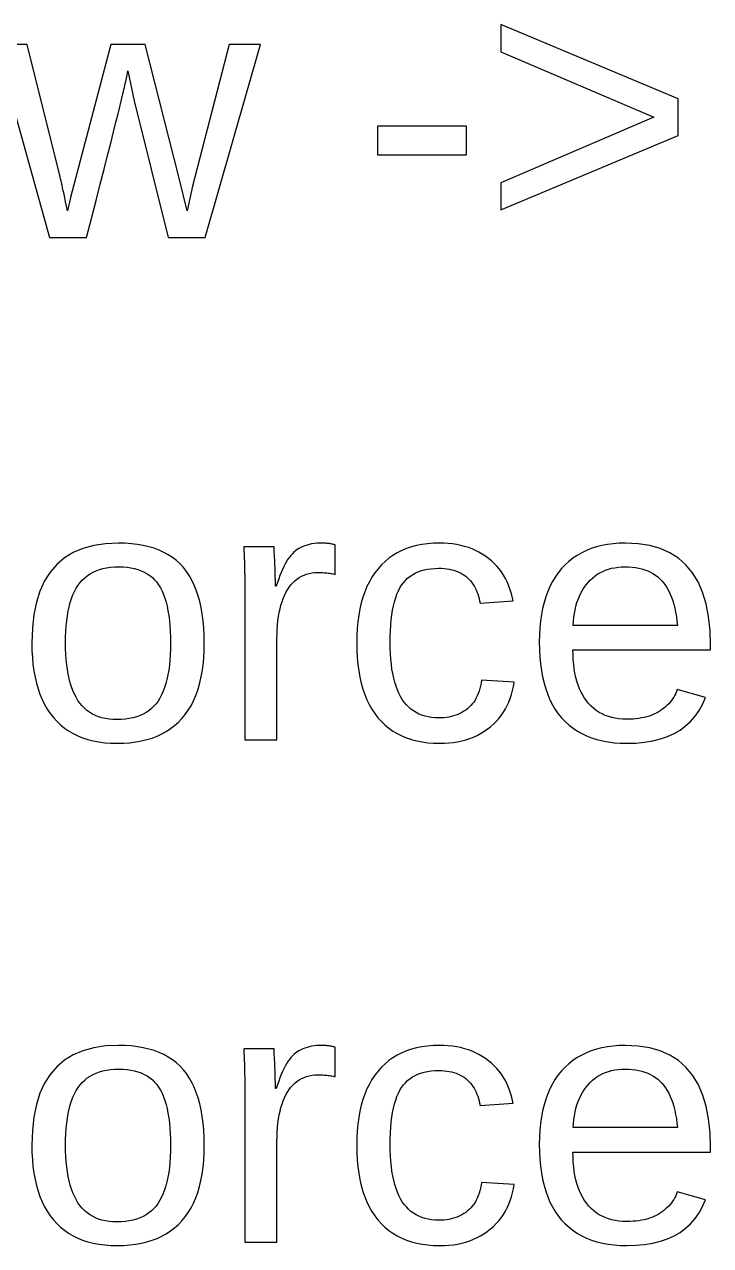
# Model space of a CAD drawing. Extents: x -27 to 133, y -77 to 15.
# Drawn here: x 83.77 to 88.07, y -17.39 to -9.73 of the extents above; entities that cross this region are included whole.
import ezdxf

# ---------------------------------------------------------------- set-up
doc = ezdxf.new("R2010")
doc.units = 0
doc.layers.get('0').update_dxf_attribs({"linetype": 'CONTINUOUS'})

msp = doc.modelspace()

# ---------------------------------------------------------------- linework, layer by layer
for points in [[(87.8704, -10.43), (87.8704, -10.2006), (86.7571, -9.73296), (86.7571, -9.90527), (87.7171, -10.3148), (86.7571, -10.7254), (86.7571, -10.8966)], [(84.1884, -10.9492), (84.217, -10.8379), (84.2433, -10.735), (84.2675, -10.6405), (84.2894, -10.5544), (84.3092, -10.4768), (84.3267, -10.4075), (84.3421, -10.3467), (84.3552, -10.2943), (84.3662, -10.2503), (84.375, -10.2147), (84.3815, -10.1875), (84.3859, -10.1688), (84.3891, -10.1545), (84.3922, -10.1407), (84.3951, -10.1275), (84.3979, -10.1148), (84.4006, -10.1026), (84.4032, -10.0909), (84.4056, -10.0798), (84.4078, -10.0691), (84.41, -10.059), (84.412, -10.0495), (84.4139, -10.0404), (84.4156, -10.0319), (84.4172, -10.0239), (84.4575, -10.213), (84.669, -11.0689), (84.9029, -11.0689), (85.2497, -9.85827), (85.0528, -9.85827), (84.8234, -10.7467), (84.7887, -10.9022), (84.7373, -10.6896), (84.5258, -9.85827), (84.3098, -9.85827), (84.057, -10.8194), (84.0379, -10.9022), (84.0319, -10.8733), (84.0263, -10.8463), (84.0211, -10.8213), (84.0162, -10.7983), (84.0118, -10.7773), (84.0077, -10.7583), (84.004, -10.7412), (84.0007, -10.7262), (83.9977, -10.7131), (83.9952, -10.702), (83.993, -10.6929), (83.9912, -10.6858), (83.9898, -10.6807), (83.7851, -9.85827), (83.5859, -9.85827), (83.9249, -11.0689), (84.1577, -11.0689)], [(86.5422, -10.3707), (85.9827, -10.3707), (85.9827, -10.5498), (86.5422, -10.5498)], [(84.3903, -14.2404), (84.429, -14.2376), (84.4663, -14.233), (84.502, -14.2266), (84.5362, -14.2183), (84.569, -14.2082), (84.6002, -14.1962), (84.63, -14.1824), (84.6582, -14.1668), (84.685, -14.1493), (84.7102, -14.1299), (84.734, -14.1088), (84.7563, -14.0858), (84.777, -14.0609), (84.796, -14.0341), (84.8134, -14.0054), (84.8291, -13.9747), (84.8432, -13.9421), (84.8556, -13.9077), (84.8663, -13.8712), (84.8754, -13.8329), (84.8829, -13.7927), (84.8887, -13.7505), (84.8928, -13.7064), (84.8953, -13.6604), (84.8961, -13.6125), (84.8954, -13.5641), (84.893, -13.5177), (84.8892, -13.4732), (84.8837, -13.4308), (84.8768, -13.3904), (84.8682, -13.3519), (84.8582, -13.3155), (84.8466, -13.281), (84.8334, -13.2486), (84.8187, -13.2181), (84.8024, -13.1896), (84.7846, -13.1631), (84.7652, -13.1386), (84.7442, -13.116), (84.7215, -13.0952), (84.697, -13.0763), (84.6708, -13.0591), (84.6428, -13.0437), (84.6131, -13.0302), (84.5817, -13.0184), (84.5486, -13.0085), (84.5137, -13.0004), (84.4771, -12.994), (84.4387, -12.9895), (84.3986, -12.9868), (84.3568, -12.9859), (84.2765, -12.9896), (84.2027, -13.0007), (84.1353, -13.0193), (84.0742, -13.0452), (84.0197, -13.0786), (83.9715, -13.1194), (83.9297, -13.1676), (83.8944, -13.2232), (83.8655, -13.2862), (83.843, -13.3567), (83.827, -13.4345), (83.8174, -13.5198), (83.8141, -13.6125), (83.8149, -13.6586), (83.8174, -13.7031), (83.8214, -13.7458), (83.827, -13.7868), (83.8342, -13.8262), (83.843, -13.8638), (83.8534, -13.8997), (83.8654, -13.934), (83.879, -13.9665), (83.8943, -13.9973), (83.9111, -14.0265), (83.9295, -14.0539), (83.9495, -14.0796), (83.9711, -14.1035), (83.9943, -14.1255), (84.0189, -14.1456), (84.0451, -14.1638), (84.0729, -14.1801), (84.1022, -14.1944), (84.133, -14.2069), (84.1653, -14.2174), (84.1992, -14.226), (84.2346, -14.2327), (84.2716, -14.2375), (84.3101, -14.2403), (84.3501, -14.2413)], [(85.3527, -13.5879), (85.3531, -13.5574), (85.3543, -13.5281), (85.3562, -13.4999), (85.359, -13.4728), (85.3625, -13.4468), (85.3668, -13.4219), (85.3719, -13.3981), (85.3777, -13.3754), (85.3844, -13.3538), (85.3918, -13.3333), (85.4, -13.3139), (85.409, -13.2957), (85.4187, -13.2785), (85.4292, -13.2625), (85.4405, -13.2478), (85.4524, -13.2344), (85.465, -13.2223), (85.4783, -13.2114), (85.4923, -13.2018), (85.507, -13.1935), (85.5224, -13.1865), (85.5386, -13.1807), (85.5554, -13.1763), (85.5729, -13.1731), (85.5911, -13.1712), (85.6101, -13.1705), (85.6202, -13.1706), (85.6301, -13.1708), (85.6396, -13.1711), (85.6488, -13.1716), (85.6577, -13.1722), (85.6663, -13.1729), (85.6746, -13.1738), (85.6825, -13.1748), (85.6902, -13.1759), (85.6975, -13.1771), (85.7045, -13.1785), (85.7111, -13.1801), (85.7175, -13.1817), (85.7175, -12.9971), (85.7111, -12.9954), (85.7048, -12.9939), (85.6984, -12.9925), (85.6921, -12.9913), (85.6858, -12.9901), (85.6795, -12.9891), (85.6732, -12.9883), (85.6669, -12.9876), (85.6607, -12.987), (85.6544, -12.9865), (85.6482, -12.9862), (85.642, -12.986), (85.6358, -12.9859), (85.6185, -12.9862), (85.6019, -12.9872), (85.5859, -12.9889), (85.5704, -12.9913), (85.5556, -12.9943), (85.5414, -12.9981), (85.5278, -13.0024), (85.5148, -13.0075), (85.5024, -13.0132), (85.4907, -13.0197), (85.4795, -13.0268), (85.4689, -13.0345), (85.459, -13.043), (85.4494, -13.0523), (85.4401, -13.0628), (85.4309, -13.0745), (85.4218, -13.0874), (85.413, -13.1014), (85.4043, -13.1166), (85.3957, -13.133), (85.3874, -13.1505), (85.3792, -13.1692), (85.3712, -13.189), (85.3634, -13.21), (85.3557, -13.2322), (85.3482, -13.2555), (85.3438, -13.2555), (85.3437, -13.2482), (85.3436, -13.2389), (85.3433, -13.2277), (85.3429, -13.2145), (85.3424, -13.1994), (85.3419, -13.1823), (85.3412, -13.1633), (85.3404, -13.1423), (85.3395, -13.1194), (85.3385, -13.0945), (85.3374, -13.0677), (85.3361, -13.039), (85.3348, -13.0083), (85.1446, -13.0083), (85.1456, -13.0319), (85.1465, -13.0551), (85.1473, -13.0781), (85.1481, -13.1008), (85.1488, -13.1231), (85.1494, -13.1451), (85.1499, -13.1668), (85.1503, -13.1881), (85.1507, -13.2092), (85.151, -13.2299), (85.1511, -13.2504), (85.1513, -13.2705), (85.1513, -13.2902), (85.1513, -14.2189), (85.3527, -14.2189)], [(86.4035, -14.2407), (86.4319, -14.2388), (86.4596, -14.2358), (86.4864, -14.2315), (86.5124, -14.2259), (86.5377, -14.2191), (86.5621, -14.2111), (86.5858, -14.2019), (86.6086, -14.1914), (86.6307, -14.1797), (86.6519, -14.1668), (86.6724, -14.1526), (86.6921, -14.1373), (86.7108, -14.1208), (86.7282, -14.1036), (86.7445, -14.0855), (86.7596, -14.0665), (86.7734, -14.0468), (86.7861, -14.0262), (86.7975, -14.0047), (86.8078, -13.9825), (86.8168, -13.9594), (86.8246, -13.9354), (86.8313, -13.9107), (86.8367, -13.8851), (86.8409, -13.8586), (86.6373, -13.8452), (86.6344, -13.8634), (86.6308, -13.8809), (86.6266, -13.8977), (86.6217, -13.9136), (86.6162, -13.9289), (86.61, -13.9434), (86.6031, -13.9572), (86.5956, -13.9702), (86.5875, -13.9825), (86.5787, -13.994), (86.5692, -14.0049), (86.5591, -14.0149), (86.5483, -14.0242), (86.537, -14.0329), (86.5253, -14.0408), (86.5131, -14.048), (86.5006, -14.0545), (86.4876, -14.0604), (86.4742, -14.0656), (86.4604, -14.07), (86.4461, -14.0738), (86.4315, -14.0769), (86.4164, -14.0793), (86.4009, -14.081), (86.385, -14.0821), (86.3687, -14.0824), (86.3456, -14.0817), (86.3234, -14.0797), (86.3021, -14.0762), (86.2817, -14.0714), (86.2622, -14.0652), (86.2437, -14.0576), (86.226, -14.0487), (86.2093, -14.0384), (86.1935, -14.0267), (86.1786, -14.0136), (86.1646, -13.9991), (86.1515, -13.9833), (86.1393, -13.9661), (86.1281, -13.9474), (86.1177, -13.9273), (86.1083, -13.9057), (86.0997, -13.8826), (86.0921, -13.858), (86.0853, -13.8319), (86.0795, -13.8044), (86.0745, -13.7754), (86.0705, -13.7449), (86.0673, -13.7129), (86.0651, -13.6794), (86.0637, -13.6444), (86.0633, -13.608), (86.0637, -13.5701), (86.065, -13.534), (86.0671, -13.4996), (86.07, -13.4669), (86.0739, -13.4359), (86.0785, -13.4066), (86.084, -13.3791), (86.0904, -13.3532), (86.0976, -13.3291), (86.1056, -13.3068), (86.1145, -13.2861), (86.1243, -13.2672), (86.1349, -13.25), (86.1464, -13.2342), (86.159, -13.2198), (86.1726, -13.2066), (86.1873, -13.1946), (86.203, -13.1839), (86.2198, -13.1745), (86.2376, -13.1663), (86.2565, -13.1594), (86.2764, -13.1537), (86.2974, -13.1493), (86.3194, -13.1462), (86.3424, -13.1443), (86.3665, -13.1437), (86.3843, -13.144), (86.4014, -13.1451), (86.4179, -13.1468), (86.4337, -13.1493), (86.4489, -13.1524), (86.4635, -13.1563), (86.4774, -13.1608), (86.4908, -13.1661), (86.5034, -13.1721), (86.5155, -13.1787), (86.5269, -13.1861), (86.5376, -13.1942), (86.5478, -13.203), (86.5573, -13.2123), (86.5662, -13.2222), (86.5746, -13.2325), (86.5825, -13.2434), (86.5897, -13.2547), (86.5964, -13.2665), (86.6025, -13.2788), (86.608, -13.2916), (86.613, -13.3049), (86.6174, -13.3187), (86.6212, -13.333), (86.6245, -13.3477), (86.6272, -13.363), (86.8342, -13.3473), (86.8288, -13.3217), (86.8224, -13.297), (86.8149, -13.2732), (86.8063, -13.2502), (86.7966, -13.2281), (86.7859, -13.2068), (86.774, -13.1864), (86.7611, -13.1669), (86.7471, -13.1482), (86.732, -13.1304), (86.7159, -13.1135), (86.6987, -13.0974), (86.6803, -13.0821), (86.6611, -13.0679), (86.6412, -13.0548), (86.6204, -13.0428), (86.599, -13.032), (86.5768, -13.0223), (86.5538, -13.0138), (86.5301, -13.0064), (86.5056, -13.0001), (86.4804, -12.995), (86.4545, -12.991), (86.4277, -12.9882), (86.4003, -12.9865), (86.3721, -12.9859), (86.3342, -12.9868), (86.2977, -12.9897), (86.2626, -12.9945), (86.2289, -13.0011), (86.1965, -13.0097), (86.1655, -13.0201), (86.1359, -13.0325), (86.1077, -13.0467), (86.0808, -13.0629), (86.0554, -13.0809), (86.0313, -13.1009), (86.0085, -13.1227), (85.9872, -13.1465), (85.9673, -13.172), (85.949, -13.1993), (85.9324, -13.2283), (85.9173, -13.259), (85.9038, -13.2914), (85.8918, -13.3255), (85.8815, -13.3614), (85.8728, -13.3989), (85.8656, -13.4382), (85.8601, -13.4792), (85.8561, -13.5219), (85.8537, -13.5663), (85.8529, -13.6125), (85.8537, -13.659), (85.8561, -13.7037), (85.86, -13.7467), (85.8656, -13.7879), (85.8727, -13.8274), (85.8814, -13.8652), (85.8917, -13.9012), (85.9036, -13.9355), (85.917, -13.968), (85.932, -13.9988), (85.9486, -14.0279), (85.9668, -14.0552), (85.9866, -14.0807), (86.0079, -14.1045), (86.0306, -14.1263), (86.0547, -14.1463), (86.0803, -14.1643), (86.1073, -14.1805), (86.1357, -14.1947), (86.1655, -14.2071), (86.1967, -14.2176), (86.2294, -14.2261), (86.2635, -14.2328), (86.299, -14.2375), (86.336, -14.2404), (86.3743, -14.2413)], [(87.6057, -14.2396), (87.66, -14.2345), (87.7111, -14.226), (87.7588, -14.2142), (87.8033, -14.1989), (87.8446, -14.1803), (87.8825, -14.1583), (87.9172, -14.1328), (87.9486, -14.104), (87.9768, -14.0718), (88.0016, -14.0362), (88.0232, -13.9972), (88.0416, -13.9549), (87.8648, -13.9045), (87.8602, -13.9167), (87.855, -13.9286), (87.8492, -13.9402), (87.8428, -13.9514), (87.8357, -13.9623), (87.8281, -13.9729), (87.8199, -13.9832), (87.8111, -13.9931), (87.8017, -14.0027), (87.7916, -14.0119), (87.781, -14.0208), (87.7698, -14.0294), (87.7579, -14.0377), (87.7455, -14.0455), (87.7324, -14.0526), (87.7188, -14.0591), (87.7045, -14.0651), (87.6896, -14.0703), (87.674, -14.075), (87.6579, -14.0791), (87.6412, -14.0825), (87.6238, -14.0853), (87.6058, -14.0875), (87.5872, -14.089), (87.568, -14.0899), (87.5481, -14.0903), (87.5231, -14.0896), (87.4991, -14.0876), (87.4759, -14.0842), (87.4538, -14.0796), (87.4325, -14.0735), (87.4122, -14.0662), (87.3928, -14.0575), (87.3744, -14.0475), (87.3569, -14.0361), (87.3404, -14.0234), (87.3248, -14.0093), (87.3101, -13.994), (87.2964, -13.9773), (87.2836, -13.9593), (87.2719, -13.9402), (87.2612, -13.92), (87.2515, -13.8987), (87.2429, -13.8762), (87.2352, -13.8527), (87.2286, -13.828), (87.223, -13.8021), (87.2184, -13.7752), (87.2148, -13.7471), (87.2123, -13.7179), (87.2107, -13.6876), (87.2102, -13.6561), (88.074, -13.6561), (88.074, -13.6293), (88.0709, -13.5341), (88.0614, -13.4465), (88.0456, -13.3666), (88.0235, -13.2943), (87.9951, -13.2295), (87.9603, -13.1724), (87.9193, -13.1229), (87.8719, -13.0811), (87.8182, -13.0468), (87.7582, -13.0202), (87.6919, -13.0011), (87.6193, -12.9897), (87.5403, -12.9859), (87.5009, -12.9868), (87.4629, -12.9897), (87.4264, -12.9944), (87.3913, -13.001), (87.3576, -13.0096), (87.3253, -13.02), (87.2944, -13.0323), (87.265, -13.0465), (87.237, -13.0626), (87.2104, -13.0806), (87.1852, -13.1005), (87.1615, -13.1222), (87.1392, -13.1459), (87.1184, -13.1713), (87.0993, -13.1984), (87.0818, -13.2272), (87.0661, -13.2576), (87.0519, -13.2897), (87.0395, -13.3234), (87.0287, -13.3588), (87.0195, -13.3958), (87.0121, -13.4345), (87.0062, -13.4748), (87.0021, -13.5168), (86.9996, -13.5605), (86.9988, -13.6058), (86.9996, -13.6534), (87.0021, -13.6992), (87.0062, -13.7431), (87.0121, -13.7852), (87.0195, -13.8255), (87.0287, -13.8639), (87.0395, -13.9005), (87.0519, -13.9352), (87.0661, -13.9681), (87.0818, -13.9992), (87.0993, -14.0284), (87.1184, -14.0558), (87.1392, -14.0813), (87.1615, -14.105), (87.1854, -14.1267), (87.2108, -14.1466), (87.2377, -14.1646), (87.2662, -14.1807), (87.2961, -14.1949), (87.3276, -14.2072), (87.3605, -14.2176), (87.395, -14.2262), (87.431, -14.2328), (87.4686, -14.2375), (87.5076, -14.2404), (87.5481, -14.2413)], [(84.3227, -14.0918), (84.2987, -14.0896), (84.2756, -14.0861), (84.2537, -14.0811), (84.2328, -14.0747), (84.2129, -14.0669), (84.1941, -14.0576), (84.1764, -14.0469), (84.1597, -14.0348), (84.144, -14.0213), (84.1294, -14.0064), (84.1159, -13.99), (84.1034, -13.9722), (84.0919, -13.953), (84.0813, -13.9324), (84.0716, -13.9103), (84.0629, -13.8869), (84.0551, -13.8621), (84.0482, -13.8358), (84.0422, -13.8081), (84.0371, -13.779), (84.033, -13.7485), (84.0298, -13.7166), (84.0275, -13.6833), (84.0261, -13.6486), (84.0256, -13.6125), (84.0261, -13.5754), (84.0275, -13.5398), (84.0298, -13.5058), (84.0331, -13.4733), (84.0373, -13.4424), (84.0424, -13.413), (84.0485, -13.3852), (84.0555, -13.3589), (84.0634, -13.3341), (84.0723, -13.3109), (84.0821, -13.2892), (84.0928, -13.2691), (84.1045, -13.2505), (84.1172, -13.2334), (84.1311, -13.2176), (84.1461, -13.2032), (84.1623, -13.1902), (84.1797, -13.1786), (84.1982, -13.1683), (84.2178, -13.1594), (84.2387, -13.1518), (84.2606, -13.1457), (84.2838, -13.1409), (84.3081, -13.1375), (84.3335, -13.1354), (84.3602, -13.1347), (84.3866, -13.1354), (84.4118, -13.1374), (84.4359, -13.1408), (84.4587, -13.1455), (84.4803, -13.1515), (84.5008, -13.1589), (84.52, -13.1676), (84.538, -13.1777), (84.5549, -13.1891), (84.5705, -13.2019), (84.585, -13.216), (84.5982, -13.2315), (84.6102, -13.2483), (84.6212, -13.2666), (84.6314, -13.2865), (84.6406, -13.308), (84.649, -13.3311), (84.6565, -13.3559), (84.6631, -13.3823), (84.6688, -13.4103), (84.6736, -13.44), (84.6776, -13.4712), (84.6807, -13.5041), (84.6829, -13.5386), (84.6842, -13.5747), (84.6847, -13.6125), (84.6842, -13.6498), (84.6828, -13.6855), (84.6805, -13.7196), (84.6773, -13.7523), (84.6732, -13.7833), (84.6681, -13.8129), (84.6621, -13.8408), (84.6552, -13.8672), (84.6474, -13.8921), (84.6386, -13.9154), (84.629, -13.9372), (84.6184, -13.9575), (84.6069, -13.9761), (84.5943, -13.9933), (84.5805, -14.0092), (84.5655, -14.0236), (84.5492, -14.0367), (84.5318, -14.0484), (84.5131, -14.0588), (84.4931, -14.0677), (84.472, -14.0753), (84.4496, -14.0815), (84.426, -14.0863), (84.4012, -14.0897), (84.3751, -14.0918), (84.3479, -14.0925)], [(87.214, -13.4758), (87.2164, -13.4508), (87.2198, -13.4266), (87.2241, -13.4033), (87.2293, -13.3809), (87.2355, -13.3593), (87.2426, -13.3386), (87.2506, -13.3188), (87.2596, -13.2998), (87.2695, -13.2817), (87.2803, -13.2645), (87.2921, -13.2481), (87.3048, -13.2326), (87.3183, -13.2181), (87.3326, -13.2048), (87.3475, -13.1926), (87.3632, -13.1816), (87.3796, -13.1718), (87.3968, -13.1631), (87.4146, -13.1556), (87.4332, -13.1492), (87.4525, -13.144), (87.4726, -13.1399), (87.4933, -13.137), (87.5148, -13.1353), (87.537, -13.1347), (87.5598, -13.1352), (87.5818, -13.1368), (87.6029, -13.1394), (87.6232, -13.143), (87.6427, -13.1477), (87.6614, -13.1534), (87.6792, -13.1602), (87.6962, -13.168), (87.7123, -13.1768), (87.7276, -13.1867), (87.7421, -13.1976), (87.7557, -13.2095), (87.7686, -13.2225), (87.7806, -13.2367), (87.7918, -13.252), (87.8023, -13.2686), (87.8121, -13.2864), (87.8211, -13.3054), (87.8293, -13.3257), (87.8368, -13.3471), (87.8436, -13.3698), (87.8495, -13.3938), (87.8548, -13.4189), (87.8592, -13.4453), (87.8629, -13.4729), (87.8659, -13.5017), (87.2125, -13.5017)], [(84.3903, -17.3904), (84.429, -17.3876), (84.4663, -17.383), (84.502, -17.3766), (84.5362, -17.3683), (84.569, -17.3582), (84.6002, -17.3462), (84.63, -17.3324), (84.6582, -17.3168), (84.685, -17.2993), (84.7102, -17.2799), (84.734, -17.2588), (84.7563, -17.2358), (84.777, -17.2109), (84.796, -17.1841), (84.8134, -17.1554), (84.8291, -17.1247), (84.8432, -17.0921), (84.8556, -17.0577), (84.8663, -17.0212), (84.8754, -16.9829), (84.8829, -16.9427), (84.8887, -16.9005), (84.8928, -16.8564), (84.8953, -16.8104), (84.8961, -16.7625), (84.8954, -16.7141), (84.893, -16.6677), (84.8892, -16.6232), (84.8837, -16.5808), (84.8768, -16.5404), (84.8682, -16.5019), (84.8582, -16.4655), (84.8466, -16.431), (84.8334, -16.3986), (84.8187, -16.3681), (84.8024, -16.3396), (84.7846, -16.3131), (84.7652, -16.2886), (84.7442, -16.266), (84.7215, -16.2452), (84.697, -16.2263), (84.6708, -16.2091), (84.6428, -16.1937), (84.6131, -16.1802), (84.5817, -16.1684), (84.5486, -16.1585), (84.5137, -16.1504), (84.4771, -16.144), (84.4387, -16.1395), (84.3986, -16.1368), (84.3568, -16.1359), (84.2765, -16.1396), (84.2027, -16.1507), (84.1353, -16.1693), (84.0742, -16.1952), (84.0197, -16.2286), (83.9715, -16.2694), (83.9297, -16.3176), (83.8944, -16.3732), (83.8655, -16.4362), (83.843, -16.5067), (83.827, -16.5845), (83.8174, -16.6698), (83.8141, -16.7625), (83.8149, -16.8086), (83.8174, -16.8531), (83.8214, -16.8958), (83.827, -16.9368), (83.8342, -16.9762), (83.843, -17.0138), (83.8534, -17.0497), (83.8654, -17.084), (83.879, -17.1165), (83.8943, -17.1473), (83.9111, -17.1765), (83.9295, -17.2039), (83.9495, -17.2296), (83.9711, -17.2535), (83.9943, -17.2755), (84.0189, -17.2956), (84.0451, -17.3138), (84.0729, -17.3301), (84.1022, -17.3444), (84.133, -17.3569), (84.1653, -17.3674), (84.1992, -17.376), (84.2346, -17.3827), (84.2716, -17.3875), (84.3101, -17.3903), (84.3501, -17.3913)], [(85.3527, -16.7379), (85.3531, -16.7074), (85.3543, -16.6781), (85.3562, -16.6499), (85.359, -16.6228), (85.3625, -16.5968), (85.3668, -16.5719), (85.3719, -16.5481), (85.3777, -16.5254), (85.3844, -16.5038), (85.3918, -16.4833), (85.4, -16.4639), (85.409, -16.4457), (85.4187, -16.4285), (85.4292, -16.4125), (85.4405, -16.3978), (85.4524, -16.3844), (85.465, -16.3723), (85.4783, -16.3614), (85.4923, -16.3518), (85.507, -16.3435), (85.5224, -16.3365), (85.5386, -16.3307), (85.5554, -16.3263), (85.5729, -16.3231), (85.5911, -16.3212), (85.6101, -16.3205), (85.6202, -16.3206), (85.6301, -16.3208), (85.6396, -16.3211), (85.6488, -16.3216), (85.6577, -16.3222), (85.6663, -16.3229), (85.6746, -16.3238), (85.6825, -16.3248), (85.6902, -16.3259), (85.6975, -16.3271), (85.7045, -16.3285), (85.7111, -16.3301), (85.7175, -16.3317), (85.7175, -16.1471), (85.7111, -16.1454), (85.7048, -16.1439), (85.6984, -16.1425), (85.6921, -16.1413), (85.6858, -16.1401), (85.6795, -16.1391), (85.6732, -16.1383), (85.6669, -16.1376), (85.6607, -16.137), (85.6544, -16.1365), (85.6482, -16.1362), (85.642, -16.136), (85.6358, -16.1359), (85.6185, -16.1362), (85.6019, -16.1372), (85.5859, -16.1389), (85.5704, -16.1413), (85.5556, -16.1443), (85.5414, -16.1481), (85.5278, -16.1524), (85.5148, -16.1575), (85.5024, -16.1632), (85.4907, -16.1697), (85.4795, -16.1768), (85.4689, -16.1845), (85.459, -16.193), (85.4494, -16.2023), (85.4401, -16.2128), (85.4309, -16.2245), (85.4218, -16.2374), (85.413, -16.2514), (85.4043, -16.2666), (85.3957, -16.283), (85.3874, -16.3005), (85.3792, -16.3192), (85.3712, -16.339), (85.3634, -16.36), (85.3557, -16.3822), (85.3482, -16.4055), (85.3438, -16.4055), (85.3437, -16.3982), (85.3436, -16.3889), (85.3433, -16.3777), (85.3429, -16.3645), (85.3424, -16.3494), (85.3419, -16.3323), (85.3412, -16.3133), (85.3404, -16.2923), (85.3395, -16.2694), (85.3385, -16.2445), (85.3374, -16.2177), (85.3361, -16.189), (85.3348, -16.1583), (85.1446, -16.1583), (85.1456, -16.1819), (85.1465, -16.2051), (85.1473, -16.2281), (85.1481, -16.2508), (85.1488, -16.2731), (85.1494, -16.2951), (85.1499, -16.3168), (85.1503, -16.3381), (85.1507, -16.3592), (85.151, -16.3799), (85.1511, -16.4004), (85.1513, -16.4205), (85.1513, -16.4402), (85.1513, -17.3689), (85.3527, -17.3689)], [(86.4035, -17.3907), (86.4319, -17.3888), (86.4596, -17.3858), (86.4864, -17.3815), (86.5124, -17.3759), (86.5377, -17.3691), (86.5621, -17.3611), (86.5858, -17.3519), (86.6086, -17.3414), (86.6307, -17.3297), (86.6519, -17.3168), (86.6724, -17.3026), (86.6921, -17.2873), (86.7108, -17.2708), (86.7282, -17.2536), (86.7445, -17.2355), (86.7596, -17.2165), (86.7734, -17.1968), (86.7861, -17.1762), (86.7975, -17.1547), (86.8078, -17.1325), (86.8168, -17.1094), (86.8246, -17.0854), (86.8313, -17.0607), (86.8367, -17.0351), (86.8409, -17.0086), (86.6373, -16.9952), (86.6344, -17.0134), (86.6308, -17.0309), (86.6266, -17.0477), (86.6217, -17.0636), (86.6162, -17.0789), (86.61, -17.0934), (86.6031, -17.1072), (86.5956, -17.1202), (86.5875, -17.1325), (86.5787, -17.144), (86.5692, -17.1549), (86.5591, -17.1649), (86.5483, -17.1742), (86.537, -17.1829), (86.5253, -17.1908), (86.5131, -17.198), (86.5006, -17.2045), (86.4876, -17.2104), (86.4742, -17.2156), (86.4604, -17.22), (86.4461, -17.2238), (86.4315, -17.2269), (86.4164, -17.2293), (86.4009, -17.231), (86.385, -17.2321), (86.3687, -17.2324), (86.3456, -17.2317), (86.3234, -17.2297), (86.3021, -17.2262), (86.2817, -17.2214), (86.2622, -17.2152), (86.2437, -17.2076), (86.226, -17.1987), (86.2093, -17.1884), (86.1935, -17.1767), (86.1786, -17.1636), (86.1646, -17.1491), (86.1515, -17.1333), (86.1393, -17.1161), (86.1281, -17.0974), (86.1177, -17.0773), (86.1083, -17.0557), (86.0997, -17.0326), (86.0921, -17.008), (86.0853, -16.9819), (86.0795, -16.9544), (86.0745, -16.9254), (86.0705, -16.8949), (86.0673, -16.8629), (86.0651, -16.8294), (86.0637, -16.7944), (86.0633, -16.758), (86.0637, -16.7201), (86.065, -16.684), (86.0671, -16.6496), (86.07, -16.6169), (86.0739, -16.5859), (86.0785, -16.5566), (86.084, -16.5291), (86.0904, -16.5032), (86.0976, -16.4791), (86.1056, -16.4568), (86.1145, -16.4361), (86.1243, -16.4172), (86.1349, -16.4), (86.1464, -16.3842), (86.159, -16.3698), (86.1726, -16.3566), (86.1873, -16.3446), (86.203, -16.3339), (86.2198, -16.3245), (86.2376, -16.3163), (86.2565, -16.3094), (86.2764, -16.3037), (86.2974, -16.2993), (86.3194, -16.2962), (86.3424, -16.2943), (86.3665, -16.2937), (86.3843, -16.294), (86.4014, -16.2951), (86.4179, -16.2968), (86.4337, -16.2993), (86.4489, -16.3024), (86.4635, -16.3063), (86.4774, -16.3108), (86.4908, -16.3161), (86.5034, -16.3221), (86.5155, -16.3287), (86.5269, -16.3361), (86.5376, -16.3442), (86.5478, -16.353), (86.5573, -16.3623), (86.5662, -16.3722), (86.5746, -16.3825), (86.5825, -16.3934), (86.5897, -16.4047), (86.5964, -16.4165), (86.6025, -16.4288), (86.608, -16.4416), (86.613, -16.4549), (86.6174, -16.4687), (86.6212, -16.483), (86.6245, -16.4977), (86.6272, -16.513), (86.8342, -16.4973), (86.8288, -16.4717), (86.8224, -16.447), (86.8149, -16.4232), (86.8063, -16.4002), (86.7966, -16.3781), (86.7859, -16.3568), (86.774, -16.3364), (86.7611, -16.3169), (86.7471, -16.2982), (86.732, -16.2804), (86.7159, -16.2635), (86.6987, -16.2474), (86.6803, -16.2321), (86.6611, -16.2179), (86.6412, -16.2048), (86.6204, -16.1928), (86.599, -16.182), (86.5768, -16.1723), (86.5538, -16.1638), (86.5301, -16.1564), (86.5056, -16.1501), (86.4804, -16.145), (86.4545, -16.141), (86.4277, -16.1382), (86.4003, -16.1365), (86.3721, -16.1359), (86.3342, -16.1368), (86.2977, -16.1397), (86.2626, -16.1445), (86.2289, -16.1511), (86.1965, -16.1597), (86.1655, -16.1701), (86.1359, -16.1825), (86.1077, -16.1967), (86.0808, -16.2129), (86.0554, -16.2309), (86.0313, -16.2509), (86.0085, -16.2727), (85.9872, -16.2965), (85.9673, -16.322), (85.949, -16.3493), (85.9324, -16.3783), (85.9173, -16.409), (85.9038, -16.4414), (85.8918, -16.4755), (85.8815, -16.5114), (85.8728, -16.5489), (85.8656, -16.5882), (85.8601, -16.6292), (85.8561, -16.6719), (85.8537, -16.7163), (85.8529, -16.7625), (85.8537, -16.809), (85.8561, -16.8537), (85.86, -16.8967), (85.8656, -16.9379), (85.8727, -16.9774), (85.8814, -17.0152), (85.8917, -17.0512), (85.9036, -17.0855), (85.917, -17.118), (85.932, -17.1488), (85.9486, -17.1779), (85.9668, -17.2052), (85.9866, -17.2307), (86.0079, -17.2545), (86.0306, -17.2763), (86.0547, -17.2963), (86.0803, -17.3143), (86.1073, -17.3305), (86.1357, -17.3447), (86.1655, -17.3571), (86.1967, -17.3676), (86.2294, -17.3761), (86.2635, -17.3828), (86.299, -17.3875), (86.336, -17.3904), (86.3743, -17.3913)], [(87.6057, -17.3896), (87.66, -17.3845), (87.7111, -17.376), (87.7588, -17.3642), (87.8033, -17.3489), (87.8446, -17.3303), (87.8825, -17.3083), (87.9172, -17.2828), (87.9486, -17.254), (87.9768, -17.2218), (88.0016, -17.1862), (88.0232, -17.1472), (88.0416, -17.1049), (87.8648, -17.0545), (87.8602, -17.0667), (87.855, -17.0786), (87.8492, -17.0902), (87.8428, -17.1014), (87.8357, -17.1123), (87.8281, -17.1229), (87.8199, -17.1332), (87.8111, -17.1431), (87.8017, -17.1527), (87.7916, -17.1619), (87.781, -17.1708), (87.7698, -17.1794), (87.7579, -17.1877), (87.7455, -17.1955), (87.7324, -17.2026), (87.7188, -17.2091), (87.7045, -17.2151), (87.6896, -17.2203), (87.674, -17.225), (87.6579, -17.2291), (87.6412, -17.2325), (87.6238, -17.2353), (87.6058, -17.2375), (87.5872, -17.239), (87.568, -17.2399), (87.5481, -17.2403), (87.5231, -17.2396), (87.4991, -17.2376), (87.4759, -17.2342), (87.4538, -17.2296), (87.4325, -17.2235), (87.4122, -17.2162), (87.3928, -17.2075), (87.3744, -17.1975), (87.3569, -17.1861), (87.3404, -17.1734), (87.3248, -17.1593), (87.3101, -17.144), (87.2964, -17.1273), (87.2836, -17.1093), (87.2719, -17.0902), (87.2612, -17.07), (87.2515, -17.0487), (87.2429, -17.0262), (87.2352, -17.0027), (87.2286, -16.978), (87.223, -16.9521), (87.2184, -16.9252), (87.2148, -16.8971), (87.2123, -16.8679), (87.2107, -16.8376), (87.2102, -16.8061), (88.074, -16.8061), (88.074, -16.7793), (88.0709, -16.6841), (88.0614, -16.5965), (88.0456, -16.5166), (88.0235, -16.4443), (87.9951, -16.3795), (87.9603, -16.3224), (87.9193, -16.2729), (87.8719, -16.2311), (87.8182, -16.1968), (87.7582, -16.1702), (87.6919, -16.1511), (87.6193, -16.1397), (87.5403, -16.1359), (87.5009, -16.1368), (87.4629, -16.1397), (87.4264, -16.1444), (87.3913, -16.151), (87.3576, -16.1596), (87.3253, -16.17), (87.2944, -16.1823), (87.265, -16.1965), (87.237, -16.2126), (87.2104, -16.2306), (87.1852, -16.2505), (87.1615, -16.2722), (87.1392, -16.2959), (87.1184, -16.3213), (87.0993, -16.3484), (87.0818, -16.3772), (87.0661, -16.4076), (87.0519, -16.4397), (87.0395, -16.4734), (87.0287, -16.5088), (87.0195, -16.5458), (87.0121, -16.5845), (87.0062, -16.6248), (87.0021, -16.6668), (86.9996, -16.7105), (86.9988, -16.7558), (86.9996, -16.8034), (87.0021, -16.8492), (87.0062, -16.8931), (87.0121, -16.9352), (87.0195, -16.9755), (87.0287, -17.0139), (87.0395, -17.0505), (87.0519, -17.0852), (87.0661, -17.1181), (87.0818, -17.1492), (87.0993, -17.1784), (87.1184, -17.2058), (87.1392, -17.2313), (87.1615, -17.255), (87.1854, -17.2767), (87.2108, -17.2966), (87.2377, -17.3146), (87.2662, -17.3307), (87.2961, -17.3449), (87.3276, -17.3572), (87.3605, -17.3676), (87.395, -17.3762), (87.431, -17.3828), (87.4686, -17.3875), (87.5076, -17.3904), (87.5481, -17.3913)], [(84.3227, -17.2418), (84.2987, -17.2396), (84.2756, -17.2361), (84.2537, -17.2311), (84.2328, -17.2247), (84.2129, -17.2169), (84.1941, -17.2076), (84.1764, -17.1969), (84.1597, -17.1848), (84.144, -17.1713), (84.1294, -17.1564), (84.1159, -17.14), (84.1034, -17.1222), (84.0919, -17.103), (84.0813, -17.0824), (84.0716, -17.0603), (84.0629, -17.0369), (84.0551, -17.0121), (84.0482, -16.9858), (84.0422, -16.9581), (84.0371, -16.929), (84.033, -16.8985), (84.0298, -16.8666), (84.0275, -16.8333), (84.0261, -16.7986), (84.0256, -16.7625), (84.0261, -16.7254), (84.0275, -16.6898), (84.0298, -16.6558), (84.0331, -16.6233), (84.0373, -16.5924), (84.0424, -16.563), (84.0485, -16.5352), (84.0555, -16.5089), (84.0634, -16.4841), (84.0723, -16.4609), (84.0821, -16.4392), (84.0928, -16.4191), (84.1045, -16.4005), (84.1172, -16.3834), (84.1311, -16.3676), (84.1461, -16.3532), (84.1623, -16.3402), (84.1797, -16.3286), (84.1982, -16.3183), (84.2178, -16.3094), (84.2387, -16.3018), (84.2606, -16.2957), (84.2838, -16.2909), (84.3081, -16.2875), (84.3335, -16.2854), (84.3602, -16.2847), (84.3866, -16.2854), (84.4118, -16.2874), (84.4359, -16.2908), (84.4587, -16.2955), (84.4803, -16.3015), (84.5008, -16.3089), (84.52, -16.3176), (84.538, -16.3277), (84.5549, -16.3391), (84.5705, -16.3519), (84.585, -16.366), (84.5982, -16.3815), (84.6102, -16.3983), (84.6212, -16.4166), (84.6314, -16.4365), (84.6406, -16.458), (84.649, -16.4811), (84.6565, -16.5059), (84.6631, -16.5323), (84.6688, -16.5603), (84.6736, -16.59), (84.6776, -16.6212), (84.6807, -16.6541), (84.6829, -16.6886), (84.6842, -16.7247), (84.6847, -16.7625), (84.6842, -16.7998), (84.6828, -16.8355), (84.6805, -16.8696), (84.6773, -16.9023), (84.6732, -16.9333), (84.6681, -16.9629), (84.6621, -16.9908), (84.6552, -17.0172), (84.6474, -17.0421), (84.6386, -17.0654), (84.629, -17.0872), (84.6184, -17.1075), (84.6069, -17.1261), (84.5943, -17.1433), (84.5805, -17.1592), (84.5655, -17.1736), (84.5492, -17.1867), (84.5318, -17.1984), (84.5131, -17.2088), (84.4931, -17.2177), (84.472, -17.2253), (84.4496, -17.2315), (84.426, -17.2363), (84.4012, -17.2397), (84.3751, -17.2418), (84.3479, -17.2425)], [(87.214, -16.6258), (87.2164, -16.6008), (87.2198, -16.5766), (87.2241, -16.5533), (87.2293, -16.5309), (87.2355, -16.5093), (87.2426, -16.4886), (87.2506, -16.4688), (87.2596, -16.4498), (87.2695, -16.4317), (87.2803, -16.4145), (87.2921, -16.3981), (87.3048, -16.3826), (87.3183, -16.3681), (87.3326, -16.3548), (87.3475, -16.3426), (87.3632, -16.3316), (87.3796, -16.3218), (87.3968, -16.3131), (87.4146, -16.3056), (87.4332, -16.2992), (87.4525, -16.294), (87.4726, -16.2899), (87.4933, -16.287), (87.5148, -16.2853), (87.537, -16.2847), (87.5598, -16.2852), (87.5818, -16.2868), (87.6029, -16.2894), (87.6232, -16.293), (87.6427, -16.2977), (87.6614, -16.3034), (87.6792, -16.3102), (87.6962, -16.318), (87.7123, -16.3268), (87.7276, -16.3367), (87.7421, -16.3476), (87.7557, -16.3595), (87.7686, -16.3725), (87.7806, -16.3867), (87.7918, -16.402), (87.8023, -16.4186), (87.8121, -16.4364), (87.8211, -16.4554), (87.8293, -16.4757), (87.8368, -16.4971), (87.8436, -16.5198), (87.8495, -16.5438), (87.8548, -16.5689), (87.8592, -16.5953), (87.8629, -16.6229), (87.8659, -16.6517), (87.2125, -16.6517)]]:
    msp.add_lwpolyline(points, close=True)

doc.saveas('drawing.dxf')
